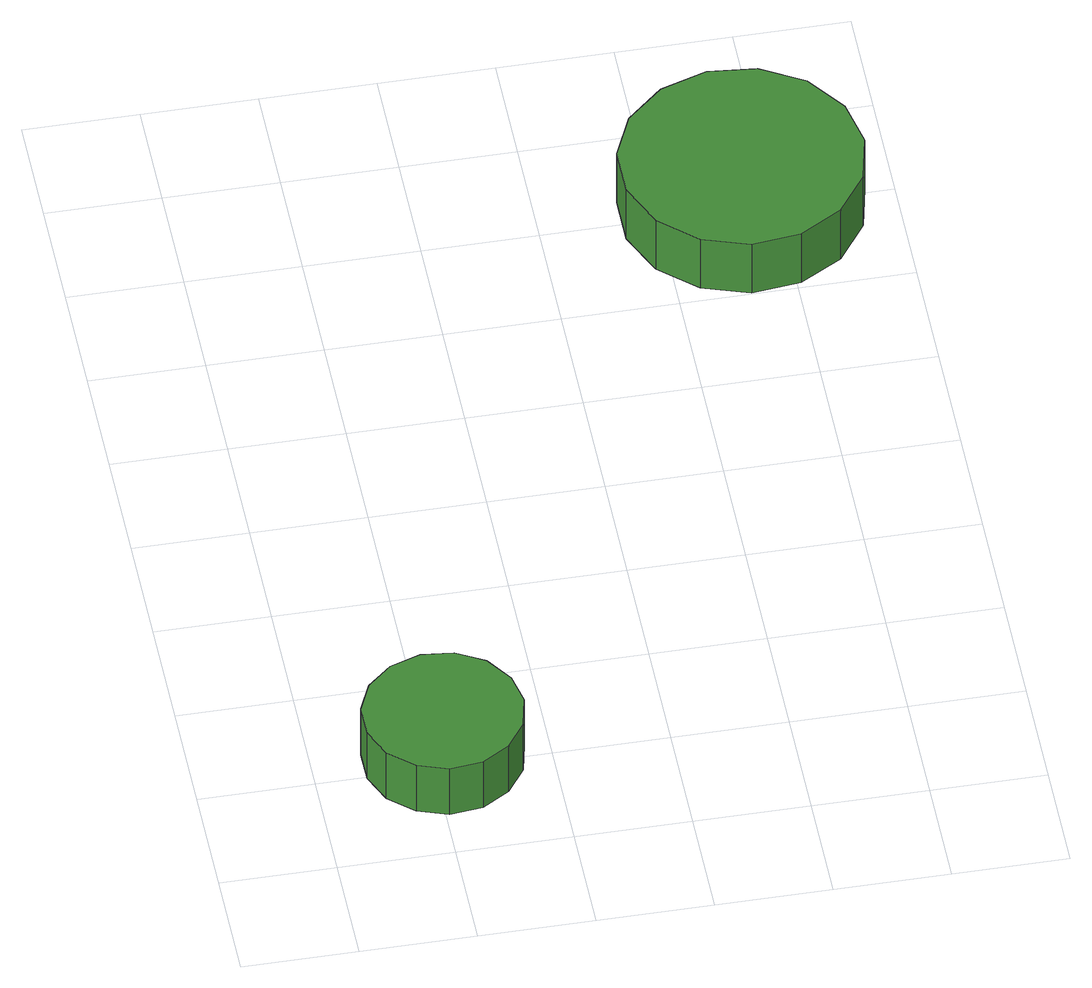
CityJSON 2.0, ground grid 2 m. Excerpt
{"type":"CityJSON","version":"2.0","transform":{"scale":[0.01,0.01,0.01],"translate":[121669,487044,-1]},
"CityObjects":{
"tree1":{"type":"SolitaryVegetationObject","attributes":{"function":"something"},"geometry":[{"type":"MultiSurface","lod":"1","boundaries":[[[0,1,2,3,4,5,6,7,8,9,10,11,12,13,14]],[[15,16,17,18,19,20,21,22,23,24,25,26,27,28,29]],[[0,29,28,1]],[[1,28,27,2]],[[2,27,26,3]],[[3,26,25,4]],[[4,25,24,5]],[[5,24,23,6]],[[6,23,22,7]],[[7,22,21,8]],[[8,21,20,9]],[[9,20,19,10]],[[10,19,18,11]],[[11,18,17,12]],[[12,17,16,13]],[[13,16,15,14]],[[14,15,29,0]]]}]},
"tree2":{"type":"SolitaryVegetationObject","attributes":{"function":"something"},"geometry":[{"type":"MultiSurface","lod":"1","boundaries":[[[30,31,32,33,34,35,36,37,38,39,40,41,42,43,44]],[[45,46,47,48,49,50,51,52,53,54,55,56,57,58,59]],[[30,59,58,31]],[[31,58,57,32]],[[32,57,56,33]],[[33,56,55,34]],[[34,55,54,35]],[[35,54,53,36]],[[36,53,52,37]],[[37,52,51,38]],[[38,51,50,39]],[[39,50,49,40]],[[40,49,48,41]],[[41,48,47,42]],[[42,47,46,43]],[[43,46,45,44]],[[44,45,59,30]]]}]}
},
"vertices":[
[357,224,166],[345,279,166],[312,326,166],[263,354,166],[206,360,166],[152,342,166],[109,304,166],[86,252,166],[86,195,166],[109,143,166],[152,105,166],[206,87,166],[263,93,166],[312,122,166],[345,168,166],[345,168,59],[312,122,59],[263,93,59],[206,87,59],[152,105,59],[109,143,59],[86,195,59],[86,252,59],[109,304,59],[152,342,59],[206,360,59],[263,354,59],[312,326,59],[345,279,59],[357,224,59],
[1151,1409,171],[1133,1494,171],[1082,1564,171],[1007,1607,171],[922,1616,171],[840,1589,171],[775,1531,171],[740,1453,171],[740,1366,171],[775,1287,171],[840,1230,171],[922,1203,171],[1007,1212,171],[1082,1255,171],[1133,1325,171],[1133,1325,57],[1082,1255,57],[1007,1212,57],[922,1203,57],[840,1230,57],[775,1287,57],[740,1366,57],[740,1453,57],[775,1531,57],[840,1589,57],[922,1616,57],[1007,1607,57],[1082,1564,57],[1133,1494,57],[1151,1409,57]
]}
